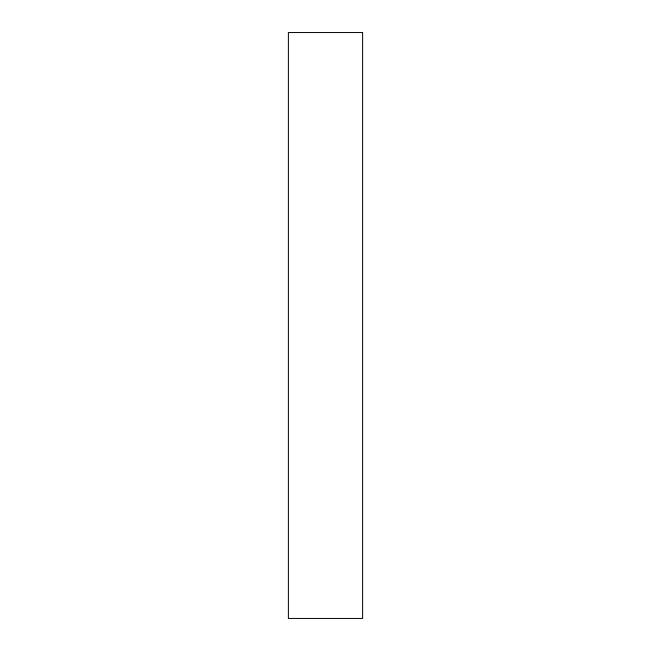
<?xml version="1.0" encoding="UTF-8"?>
<svg xmlns="http://www.w3.org/2000/svg" width="651" height="651" viewBox="0 0 651 651"><rect width="100%" height="100%" fill="white"/><g stroke="black" fill="none" stroke-linecap="round" stroke-linejoin="round"><path stroke-width="0.98" d="M362.607 32.55L288.393 32.55L288.393 618.45L362.607 618.45L362.607 32.55"/></g></svg>
